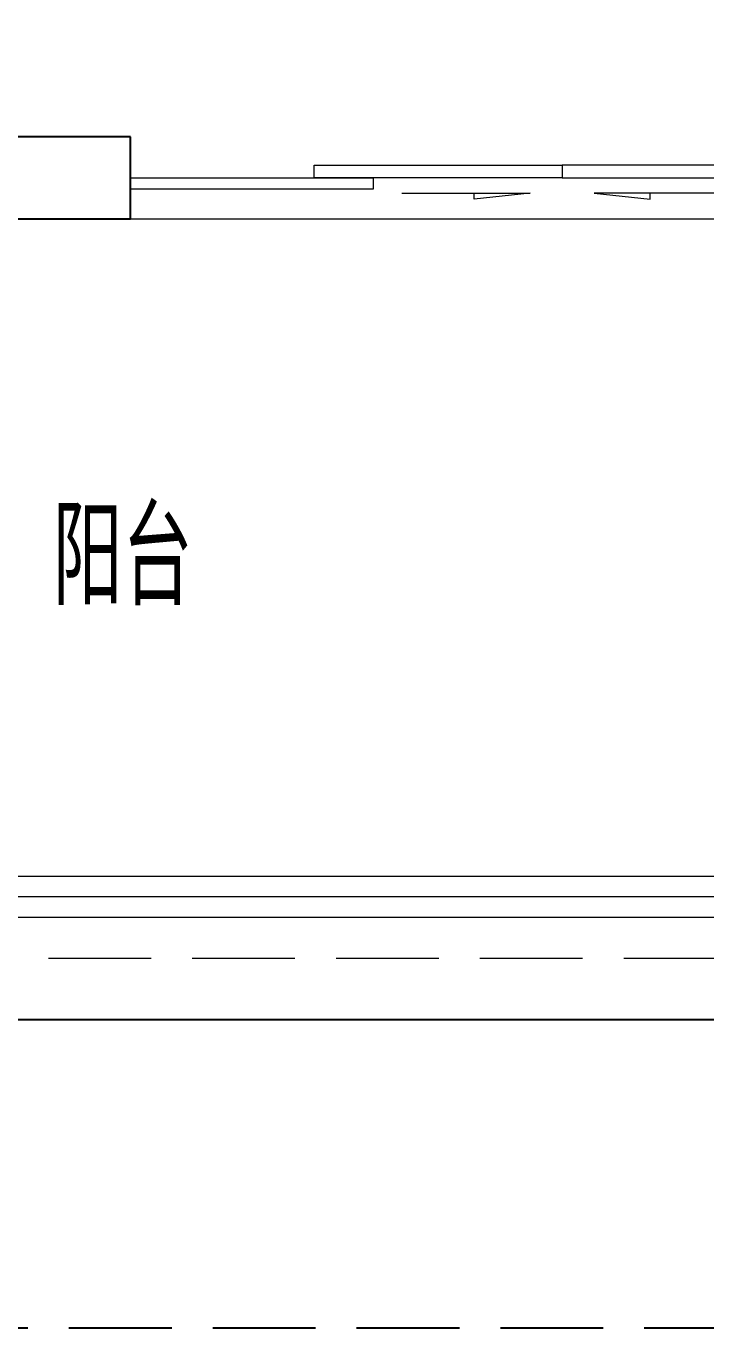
# Model space of a CAD drawing. Extents: x 3753737 to 4713801, y -857380 to 24339.
# Drawn here: x 4487944 to 4489599, y -713634 to -710464 of the extents above; entities that cross this region are included whole.
import ezdxf

# ---------------------------------------------------------------- set-up
doc = ezdxf.new("R2010")
doc.units = 0
doc.header["$LTSCALE"] = 1000
doc.header["$MEASUREMENT"] = 0
doc.linetypes.add('DASH', pattern=[0.35, 0.25, -0.1])
doc.layers.get('0').update_dxf_attribs({"linetype": 'CONTINUOUS'})
for name, color, linetype in [('!!电气', 1, 'CONTINUOUS'), ('WALL', 252, 'CONTINUOUS'), ('卫生间', 6, 'CONTINUOUS'), ('看线', 185, 'CONTINUOUS')]:
    doc.layers.add(name, color=color, linetype=linetype)
for name, color, linetype, lineweight in [('PUB_TEXT', 7, 'CONTINUOUS', 20), ('WINDOW', 146, 'CONTINUOUS', 20), ('平面-栏杆', 56, 'CONTINUOUS', 15), ('平面-看线', 252, 'CONTINUOUS', 15)]:
    doc.layers.add(name, color=color, linetype=linetype, lineweight=lineweight)
doc.styles.get("Standard").update_dxf_attribs({"font": 'gbenor.shx', "bigfont": 'gbcbig.shx'})

# ---------------------------------------------------------------- blocks, each defined once
blk = doc.blocks.new('A$C148B7D8E')
at = {"layer": '卫生间', "color": 252, "linetype": 'DASH'}
blk.add_lwpolyline([(16100, 14000), (16100, 15400), (7700, 15400), (7700, 10800), (7300, 10800), (7300, 10000), (900, 10000), (900, 9000), (-900, 9000), (-900, -900), (1750, -900), (1750, -2100), (23450, -2100), (23450, -900), (25100, -900)], dxfattribs=at)
blk = doc.blocks.new('$DorLib2D$00000138')
at = {"color": 0, "linetype": 'Continuous'}
for p, q in [((-0.2875, 0), (-0.2875, 0.1538)), ((-0.2875, 0.1538), (0, 0.1538)), ((0, 0.1538), (0, 0)), ((0.2875, 0.1538), (0, 0.1538)), ((0.2875, 0), (0.2875, 0.1538)), ((-0.5, -0.1399), (-0.5, 0)), ((-0.5, 0), (-0.2188, 0)), ((0, 0), (-0.2875, 0)), ((-0.2188, 0), (-0.2188, -0.1399)), ((0, 0), (0.2875, 0)), ((0.2188, 0), (0.2188, -0.1399)), ((0.5, 0), (0.2188, 0)), ((0.5, 0), (0.5, -0.1946)), ((0.5, -0.1399), (0.5, 0)), ((-0.2188, -0.1399), (-0.5, -0.1399)), ((0.2188, -0.1399), (0.5, -0.1399)), ((-0.1857, -0.186), (-0.037, -0.186)), ((-0.037, -0.186), (-0.1019, -0.2583)), ((-0.1019, -0.2583), (-0.1019, -0.186)), ((0.1857, -0.186), (0.037, -0.186)), ((0.037, -0.186), (0.1019, -0.2583)), ((0.1019, -0.2583), (0.1019, -0.186))]:
    blk.add_line(p, q, dxfattribs=at)
blk = doc.blocks.new('A$C5F341E43')
at = {"layer": 'WALL', "color": 252}
for p, q in [((18950, 1900), (18150.1, 1900)), ((18950, 1700), (18950, 1900)), ((18150.1, 1700), (18950, 1700))]:
    blk.add_line(p, q, dxfattribs=at)
at = {"layer": 'WINDOW', "color": 252}
blk.add_line((18950, 1700), (21050, 1700), dxfattribs=at)
at = {"layer": '平面-栏杆', "color": 252}
for points in [[(16650, 50), (21300, 50)], [(16650, 0), (21300, 0)]]:
    blk.add_lwpolyline(points, dxfattribs=at)
at = {"layer": '平面-看线', "color": 252}
blk.add_lwpolyline([(16650, 100), (21300, 100)], dxfattribs=at)
at = {"layer": '平面-看线', "color": 252, "linetype": 'DASH'}
blk.add_lwpolyline([(16650, -100), (21300, -100)], dxfattribs=at)
at = {"layer": '看线', "color": 252, "ltscale": 0.5}
blk.add_lwpolyline([(21250, -250), (16650, -250)], dxfattribs=at)
at = {"color": 252}
blk.add_blockref('A$C148B7D8E', (-100, 1100), dxfattribs=at)
at = {"layer": 'WINDOW', "color": 252, "xscale": 2100, "yscale": 200, "zscale": 2100, "rotation": 1.05571687412389e-09}
blk.add_blockref('$DorLib2D$00000138', (20000, 1800), dxfattribs=at)
at = {"layer": 'PUB_TEXT', "color": 252}
blk.add_text('阳台', height=236.31, dxfattribs=at).set_placement((18760.5, 759.3))

msp = doc.modelspace()

# ---------------------------------------------------------------- block references
at = {"layer": '!!电气'}
msp.add_blockref('A$C5F341E43', (4469248.6, -712633.8), dxfattribs=at)

doc.saveas('drawing.dxf')
